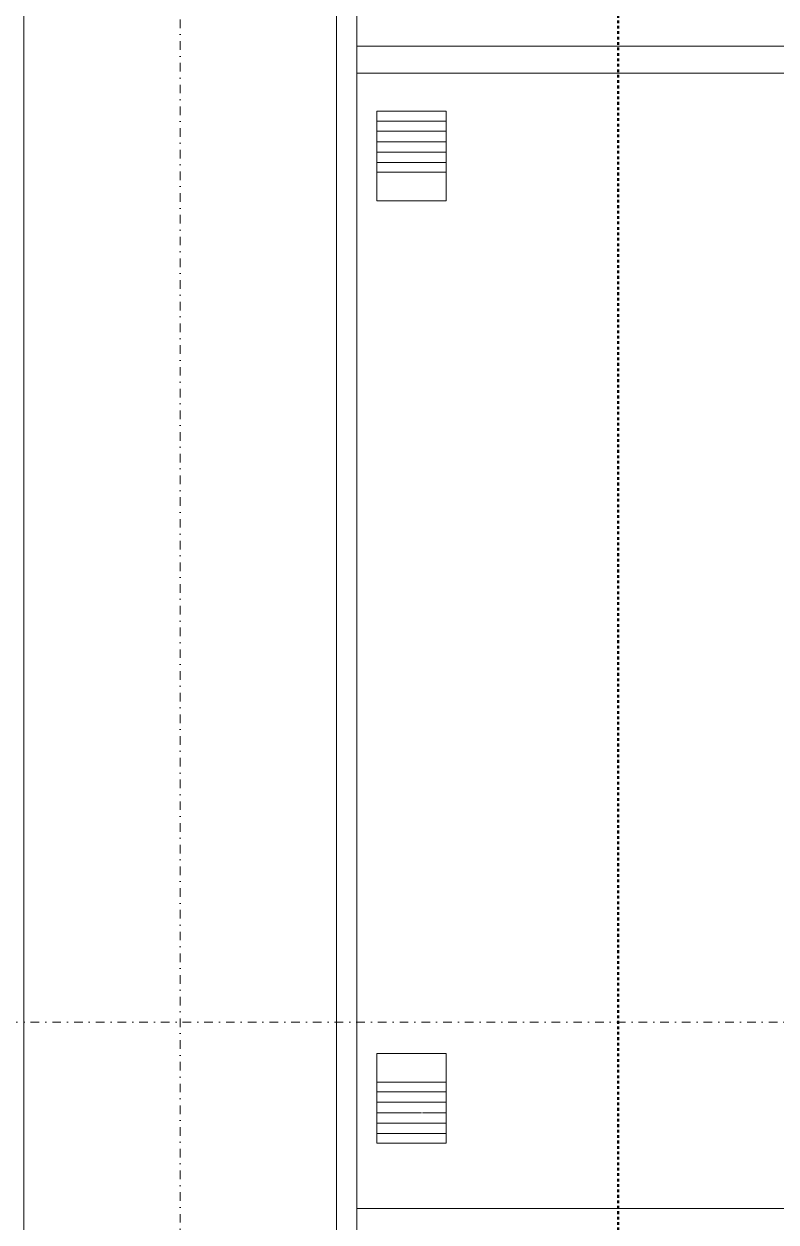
# Model space of a CAD drawing. Header units: millimetres. Extents: x -21051 to 202668, y -15646 to 13691.
# Drawn here: x 2514 to 3067, y -3939 to -3057 of the extents above; entities that cross this region are included whole.
import ezdxf

# ---------------------------------------------------------------- set-up
doc = ezdxf.new("R2010")
doc.units = ezdxf.units.MM
for name, pattern in [('Dash dot', [15.875, 6.35, -4.7625, 0, -4.7625]), ('TD_Callout Boundary', [4, 2, -2]), ('TD_Dash', [4, 2, -2])]:
    doc.linetypes.add(name, pattern=pattern)
for name, color, linetype, lineweight in [('A-ANNO-SYMB', 150, 'Continuous', 9), ('A-WALL', 113, 'Continuous', 5), ('G-IMPT', 8, 'Continuous', 5), ('I-FURN', 30, 'Continuous', 5), ('I-WALL', 2, 'Continuous', 5), ('Q-CASE', 31, 'Continuous', 5), ('Q-CASE-HDLN', 31, 'TD_Dash', 5), ('S-GRID', 1, 'Continuous', 9)]:
    doc.layers.add(name, color=color, linetype=linetype, lineweight=lineweight)
doc.layers.get('0').off()
doc.layers.get('I-FURN').off()

# ---------------------------------------------------------------- blocks, each defined once
blk = doc.blocks.new('Refrigerator_6204 - Refrigerator_dwg-V10-00_Ground floor')
at = {"layer": 'G-IMPT'}
for p, q in [((0, 576), (0, 48)), ((0, 576), (0, 0)), ((0, 576), (0, 48)), ((0, 576), (0, 0)), ((855, 0), (855, 576)), ((855, 576), (855, 0)), ((55.15, 561.34), (48, 561.34)), ((48, 561.34), (48, 510.27)), ((113.92, 561.34), (48, 561.34)), ((48, 510.27), (48, 561.34)), ((48, 561.34), (48, 510.27)), ((62.68, 561.34), (55.15, 561.34)), ((55.15, 561.34), (55.15, 510.27)), ((55.15, 561.34), (55.15, 510.27)), ((62.68, 561.34), (70.41, 561.34)), ((62.68, 561.34), (62.68, 510.27)), ((62.68, 561.34), (62.68, 510.27)), ((78.13, 561.34), (70.41, 561.34)), ((70.41, 561.34), (70.41, 528.57)), ((70.41, 561.34), (70.41, 528.57)), ((78.13, 561.34), (85.67, 561.34)), ((78.13, 561.34), (78.13, 510.27)), ((78.13, 561.34), (78.13, 510.27)), ((85.67, 561.34), (92.81, 561.34)), ((85.67, 561.34), (85.67, 510.27)), ((85.67, 561.34), (85.67, 510.27)), ((113.92, 561.34), (92.81, 561.34)), ((92.81, 561.34), (92.81, 510.27)), ((113.92, 561.34), (113.92, 510.27)), ((762.19, 561.34), (741.08, 561.34)), ((741.08, 510.27), (741.08, 561.34)), ((741.08, 561.34), (807, 561.34)), ((741.08, 561.34), (741.08, 510.27)), ((807, 561.34), (741.08, 561.34)), ((762.19, 561.34), (769.33, 561.34)), ((762.19, 561.34), (762.19, 510.27)), ((769.33, 561.34), (762.19, 561.34)), ((776.87, 561.34), (769.33, 561.34)), ((769.33, 561.34), (769.33, 510.27)), ((784.59, 561.34), (776.87, 561.34)), ((776.87, 561.34), (776.87, 510.27)), ((792.32, 561.34), (784.59, 561.34)), ((784.59, 561.34), (784.59, 510.27)), ((799.85, 561.34), (792.32, 561.34)), ((792.32, 561.34), (792.32, 510.27)), ((799.85, 561.34), (807, 561.34)), ((799.85, 561.34), (799.85, 510.27)), ((807, 510.27), (807, 561.34)), ((807, 510.27), (807, 561.34)), ((807, 510.27), (807, 561.34)), ((70.41, 527.63), (70.41, 510.27)), ((70.41, 527.63), (70.41, 510.27)), ((55.15, 510.27), (48, 510.27)), ((48, 510.27), (113.92, 510.27)), ((62.68, 510.27), (55.15, 510.27)), ((62.68, 510.27), (70.41, 510.27)), ((78.13, 510.27), (70.41, 510.27)), ((78.13, 510.27), (85.67, 510.27)), ((92.81, 510.27), (85.67, 510.27)), ((113.92, 510.27), (92.81, 510.27)), ((741.08, 510.27), (762.19, 510.27)), ((741.08, 510.27), (807, 510.27)), ((741.08, 510.27), (807, 510.27)), ((762.19, 510.27), (769.33, 510.27)), ((776.87, 510.27), (769.33, 510.27)), ((784.59, 510.27), (776.87, 510.27)), ((792.32, 510.27), (784.59, 510.27)), ((799.85, 510.27), (792.32, 510.27)), ((807, 510.27), (799.85, 510.27))]:
    blk.add_line(p, q, dxfattribs=at)
at = {"layer": 'G-IMPT', "flags": 128}
for points in [[(48, 561.34), (113.92, 561.34), (113.92, 510.27), (48, 510.27)], [(807, 561.34), (799.85, 561.34), (799.85, 510.27), (807, 510.27)]]:
    blk.add_lwpolyline(points, close=True, dxfattribs=at)
for points in [[(48, 561.34), (55.15, 561.34), (62.68, 561.34), (70.41, 561.34), (78.13, 561.34), (85.67, 561.34), (92.81, 561.34), (113.92, 561.34)], [(92.81, 561.34), (92.81, 510.27), (113.92, 510.27)], [(762.19, 510.27), (762.19, 561.34), (741.08, 561.34)], [(776.87, 561.34), (769.33, 561.34), (769.33, 510.27), (776.87, 510.27)], [(784.59, 561.34), (776.87, 561.34), (776.87, 510.27), (784.59, 510.27)], [(792.32, 561.34), (784.59, 561.34), (784.59, 510.27), (792.32, 510.27)], [(799.85, 561.34), (792.32, 561.34), (792.32, 510.27), (799.85, 510.27)], [(92.81, 510.27), (85.67, 510.27), (78.13, 510.27), (70.41, 510.27), (62.68, 510.27), (55.15, 510.27), (48, 510.27)], [(741.08, 510.27), (762.19, 510.27), (769.33, 510.27)]]:
    blk.add_lwpolyline(points, dxfattribs=at)
blk = doc.blocks.new('Refrigerator_6204 - Refrigerator_6204-1067825-00_Ground floor')
blk.add_blockref('Refrigerator_6204 - Refrigerator_dwg-V10-00_Ground floor', (-427.5, -576))
blk = doc.blocks.new('CAS_1_0_Casework - 1 Primary  __ Kitchen-V19-00_Ground floor')
at = {"layer": 'Q-CASE'}
for p, q in [((-305.3, 0), (374.7, 0)), ((-305.3, -600), (-305.3, 0)), ((374.7, 0), (394.7, 0)), ((394.7, 0), (394.7, -23.48)), ((394.7, -24), (394.7, -600))]:
    blk.add_line(p, q, dxfattribs=at)
at = {"layer": 'Q-CASE-HDLN'}
for p, q in [((-305.3, -80), (374.7, -80)), ((-305.3, -600), (-305.3, -80)), ((374.7, -80), (394.7, -80)), ((394.7, -600), (394.7, -80))]:
    blk.add_line(p, q, dxfattribs=at)

msp = doc.modelspace()

# ---------------------------------------------------------------- linework, layer by layer
at = {"layer": 'A-ANNO-SYMB', "linetype": 'TD_Callout Boundary', "lineweight": 50}
msp.add_line((2951.22, -7276.72), (2951.22, -1567.19), dxfattribs=at)
at = {"layer": 'A-WALL', "lineweight": 18}
for p, q in [((2514.02, -2331.53), (2514.02, -7196.53)), ((2744.02, -6125.71), (2744.02, -2331.53))]:
    msp.add_line(p, q, dxfattribs=at)
at = {"layer": 'I-WALL', "lineweight": 18}
msp.add_line((2759.02, -6110.71), (2759.02, -2316.53), dxfattribs=at)
at = {"layer": 'S-GRID', "linetype": 'Dash dot', "lineweight": 18}
for p, q in [((2629.02, 8463.9), (2629.02, -12107.92)), ((8563.85, -3791.53), (-16244.34, -3791.53))]:
    msp.add_line(p, q, dxfattribs=at)

# ---------------------------------------------------------------- block references
at = {"layer": 'I-FURN', "color": 254, "rotation": 89.99999999999935}
msp.add_blockref('Refrigerator_6204 - Refrigerator_6204-1067825-00_Ground floor', (2759.02, -3501.11), dxfattribs=at)
at = {"layer": 'Q-CASE', "rotation": 269.9999999999998}
msp.add_blockref('CAS_1_0_Casework - 1 Primary  __ Kitchen-V19-00_Ground floor', (3359.02, -2698.91), dxfattribs=at)

doc.saveas('drawing.dxf')
